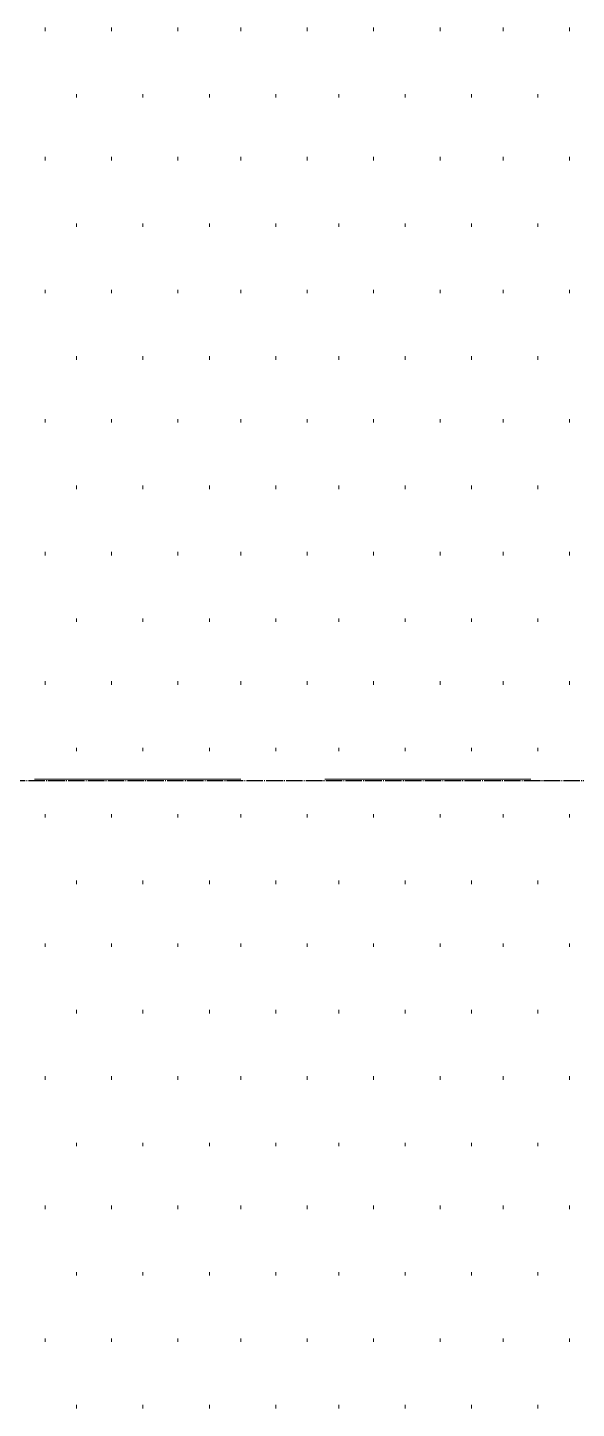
# Model space of a CAD drawing. Header units: millimetres. Extents: x -383313 to -161684, y -117025 to 99224.
# Drawn here: x -323499 to -322834, y -12342 to -10670 of the extents above; entities that cross this region are included whole.
import ezdxf

# ---------------------------------------------------------------- set-up
doc = ezdxf.new("R2010")
doc.units = ezdxf.units.MM
doc.header["$MEASUREMENT"] = 0
doc.linetypes.add('PS-GOST2.303 5', pattern=[24, 20, -1.5, 1, -1.5])
doc.layers.add('PDF_Geometry', color=7, linetype='Continuous')
doc.layers.add('PS_Оси', color=5, linetype='PS-GOST2.303 5')

# ---------------------------------------------------------------- blocks, each defined once
blk = doc.blocks.new('A$Cf5759c35')
at = {"layer": 'PDF_Geometry', "color": 8, "lineweight": 9}
for points in [[(34984.1, 7590.4), (34984.1, 7594.6)], [(35064.5, 7590.4), (35064.5, 7594.6)], [(35145, 7590.4), (35145, 7594.6)], [(35221.2, 7590.4), (35221.2, 7594.6)], [(35301.6, 7590.4), (35301.6, 7594.6)], [(35382, 7590.4), (35382, 7594.6)], [(35462.5, 7590.4), (35462.5, 7594.6)], [(35538.7, 7590.4), (35538.7, 7594.6)], [(35619.1, 7590.4), (35619.1, 7594.6)], [(35022.2, 7509.9), (35022.2, 7514.2)], [(35102.6, 7509.9), (35102.6, 7514.2)], [(35183.1, 7509.9), (35183.1, 7514.2)], [(35263.5, 7509.9), (35263.5, 7514.2)], [(35339.7, 7509.9), (35339.7, 7514.2)], [(35420.1, 7509.9), (35420.1, 7514.2)], [(35500.6, 7509.9), (35500.6, 7514.2)], [(35581, 7509.9), (35581, 7514.2)], [(34984.1, 7433.7), (34984.1, 7438)], [(35064.5, 7433.7), (35064.5, 7438)], [(35145, 7433.7), (35145, 7438)], [(35221.2, 7433.7), (35221.2, 7438)], [(35301.6, 7433.7), (35301.6, 7438)], [(35382, 7433.7), (35382, 7438)], [(35462.5, 7433.7), (35462.5, 7438)], [(35538.7, 7433.7), (35538.7, 7438)], [(35619.1, 7433.7), (35619.1, 7438)], [(35022.2, 7353.3), (35022.2, 7357.5)], [(35102.6, 7353.3), (35102.6, 7357.5)], [(35183.1, 7353.3), (35183.1, 7357.5)], [(35263.5, 7353.3), (35263.5, 7357.5)], [(35339.7, 7353.3), (35339.7, 7357.5)], [(35420.1, 7353.3), (35420.1, 7357.5)], [(35500.6, 7353.3), (35500.6, 7357.5)], [(35581, 7353.3), (35581, 7357.5)], [(34984.1, 7272.9), (34984.1, 7277.1)], [(35064.5, 7272.9), (35064.5, 7277.1)], [(35145, 7272.9), (35145, 7277.1)], [(35221.2, 7272.9), (35221.2, 7277.1)], [(35301.6, 7272.9), (35301.6, 7277.1)], [(35382, 7272.9), (35382, 7277.1)], [(35462.5, 7272.9), (35462.5, 7277.1)], [(35538.7, 7272.9), (35538.7, 7277.1)], [(35619.1, 7272.9), (35619.1, 7277.1)], [(35022.2, 7192.4), (35022.2, 7196.7)], [(35102.6, 7192.4), (35102.6, 7196.7)], [(35183.1, 7192.4), (35183.1, 7196.7)], [(35263.5, 7192.4), (35263.5, 7196.7)], [(35339.7, 7192.4), (35339.7, 7196.7)], [(35420.1, 7192.4), (35420.1, 7196.7)], [(35500.6, 7192.4), (35500.6, 7196.7)], [(35581, 7192.4), (35581, 7196.7)], [(34984.1, 7116.2), (34984.1, 7120.5)], [(35064.5, 7116.2), (35064.5, 7120.5)], [(35145, 7116.2), (35145, 7120.5)], [(35221.2, 7116.2), (35221.2, 7120.5)], [(35301.6, 7116.2), (35301.6, 7120.5)], [(35382, 7116.2), (35382, 7120.5)], [(35462.5, 7116.2), (35462.5, 7120.5)], [(35538.7, 7116.2), (35538.7, 7120.5)], [(35619.1, 7116.2), (35619.1, 7120.5)], [(35022.2, 7035.8), (35022.2, 7040)], [(35102.6, 7035.8), (35102.6, 7040)], [(35183.1, 7035.8), (35183.1, 7040)], [(35263.5, 7035.8), (35263.5, 7040)], [(35339.7, 7035.8), (35339.7, 7040)], [(35420.1, 7035.8), (35420.1, 7040)], [(35500.6, 7035.8), (35500.6, 7040)], [(35581, 7035.8), (35581, 7040)], [(34984.1, 6955.4), (34984.1, 6959.6)], [(35064.5, 6955.4), (35064.5, 6959.6)], [(35145, 6955.4), (35145, 6959.6)], [(35221.2, 6955.4), (35221.2, 6959.6)], [(35301.6, 6955.4), (35301.6, 6959.6)], [(35382, 6955.4), (35382, 6959.6)], [(35462.5, 6955.4), (35462.5, 6959.6)], [(35538.7, 6955.4), (35538.7, 6959.6)], [(35619.1, 6955.4), (35619.1, 6959.6)], [(35022.2, 6874.9), (35022.2, 6879.2)], [(35102.6, 6874.9), (35102.6, 6879.2)], [(35183.1, 6874.9), (35183.1, 6879.2)], [(35263.5, 6874.9), (35263.5, 6879.2)], [(35339.7, 6874.9), (35339.7, 6879.2)], [(35420.1, 6874.9), (35420.1, 6879.2)], [(35500.6, 6874.9), (35500.6, 6879.2)], [(35581, 6874.9), (35581, 6879.2)], [(34984.1, 6798.7), (34984.1, 6803)], [(35064.5, 6798.7), (35064.5, 6803)], [(35145, 6798.7), (35145, 6803)], [(35221.2, 6798.7), (35221.2, 6803)], [(35301.6, 6798.7), (35301.6, 6803)], [(35382, 6798.7), (35382, 6803)], [(35462.5, 6798.7), (35462.5, 6803)], [(35538.7, 6798.7), (35538.7, 6803)], [(35619.1, 6798.7), (35619.1, 6803)], [(35022.2, 6718.3), (35022.2, 6722.5)], [(35102.6, 6718.3), (35102.6, 6722.5)], [(35183.1, 6718.3), (35183.1, 6722.5)], [(35263.5, 6718.3), (35263.5, 6722.5)], [(35339.7, 6718.3), (35339.7, 6722.5)], [(35420.1, 6718.3), (35420.1, 6722.5)], [(35500.6, 6718.3), (35500.6, 6722.5)], [(35581, 6718.3), (35581, 6722.5)], [(34984.1, 6637.9), (34984.1, 6642.1)], [(35064.5, 6637.9), (35064.5, 6642.1)], [(35145, 6637.9), (35145, 6642.1)], [(35221.2, 6637.9), (35221.2, 6642.1)], [(35301.6, 6637.9), (35301.6, 6642.1)], [(35382, 6637.9), (35382, 6642.1)], [(35462.5, 6637.9), (35462.5, 6642.1)], [(35538.7, 6637.9), (35538.7, 6642.1)], [(35619.1, 6637.9), (35619.1, 6642.1)], [(35022.2, 6557.4), (35022.2, 6561.7)], [(35102.6, 6557.4), (35102.6, 6561.7)], [(35183.1, 6557.4), (35183.1, 6561.7)], [(35263.5, 6557.4), (35263.5, 6561.7)], [(35339.7, 6557.4), (35339.7, 6561.7)], [(35420.1, 6557.4), (35420.1, 6561.7)], [(35500.6, 6557.4), (35500.6, 6561.7)], [(35581, 6557.4), (35581, 6561.7)], [(34984.1, 6481.2), (34984.1, 6485.5)], [(35064.5, 6481.2), (35064.5, 6485.5)], [(35145, 6481.2), (35145, 6485.5)], [(35221.2, 6481.2), (35221.2, 6485.5)], [(35301.6, 6481.2), (35301.6, 6485.5)], [(35382, 6481.2), (35382, 6485.5)], [(35462.5, 6481.2), (35462.5, 6485.5)], [(35538.7, 6481.2), (35538.7, 6485.5)], [(35619.1, 6481.2), (35619.1, 6485.5)], [(35022.2, 6400.8), (35022.2, 6405)], [(35102.6, 6400.8), (35102.6, 6405)], [(35183.1, 6400.8), (35183.1, 6405)], [(35263.5, 6400.8), (35263.5, 6405)], [(35339.7, 6400.8), (35339.7, 6405)], [(35420.1, 6400.8), (35420.1, 6405)], [(35500.6, 6400.8), (35500.6, 6405)], [(35581, 6400.8), (35581, 6405)], [(34984.1, 6320.4), (34984.1, 6324.6)], [(35064.5, 6320.4), (35064.5, 6324.6)], [(35145, 6320.4), (35145, 6324.6)], [(35221.2, 6320.4), (35221.2, 6324.6)], [(35301.6, 6320.4), (35301.6, 6324.6)], [(35382, 6320.4), (35382, 6324.6)], [(35462.5, 6320.4), (35462.5, 6324.6)], [(35538.7, 6320.4), (35538.7, 6324.6)], [(35619.1, 6320.4), (35619.1, 6324.6)], [(35022.2, 6239.9), (35022.2, 6244.2)], [(35102.6, 6239.9), (35102.6, 6244.2)], [(35183.1, 6239.9), (35183.1, 6244.2)], [(35263.5, 6239.9), (35263.5, 6244.2)], [(35339.7, 6239.9), (35339.7, 6244.2)], [(35420.1, 6239.9), (35420.1, 6244.2)], [(35500.6, 6239.9), (35500.6, 6244.2)], [(35581, 6239.9), (35581, 6244.2)], [(34984.1, 6163.7), (34984.1, 6168)], [(35064.5, 6163.7), (35064.5, 6168)], [(35145, 6163.7), (35145, 6168)], [(35221.2, 6163.7), (35221.2, 6168)], [(35301.6, 6163.7), (35301.6, 6168)], [(35382, 6163.7), (35382, 6168)], [(35462.5, 6163.7), (35462.5, 6168)], [(35538.7, 6163.7), (35538.7, 6168)], [(35619.1, 6163.7), (35619.1, 6168)], [(35022.2, 6083.3), (35022.2, 6087.5)], [(35102.6, 6083.3), (35102.6, 6087.5)], [(35183.1, 6083.3), (35183.1, 6087.5)], [(35263.5, 6083.3), (35263.5, 6087.5)], [(35339.7, 6083.3), (35339.7, 6087.5)], [(35420.1, 6083.3), (35420.1, 6087.5)], [(35500.6, 6083.3), (35500.6, 6087.5)], [(35581, 6083.3), (35581, 6087.5)], [(34984.1, 6002.9), (34984.1, 6007.1)], [(35064.5, 6002.9), (35064.5, 6007.1)], [(35145, 6002.9), (35145, 6007.1)], [(35221.2, 6002.9), (35221.2, 6007.1)], [(35301.6, 6002.9), (35301.6, 6007.1)], [(35382, 6002.9), (35382, 6007.1)], [(35462.5, 6002.9), (35462.5, 6007.1)], [(35538.7, 6002.9), (35538.7, 6007.1)], [(35619.1, 6002.9), (35619.1, 6007.1)], [(35022.2, 5922.4), (35022.2, 5926.7)], [(35102.6, 5922.4), (35102.6, 5926.7)], [(35183.1, 5922.4), (35183.1, 5926.7)], [(35263.5, 5922.4), (35263.5, 5926.7)], [(35339.7, 5922.4), (35339.7, 5926.7)], [(35420.1, 5922.4), (35420.1, 5926.7)], [(35500.6, 5922.4), (35500.6, 5926.7)], [(35581, 5922.4), (35581, 5926.7)]]:
    blk.add_lwpolyline(points, dxfattribs=at)
at = {"layer": 'PDF_Geometry', "color": 8, "lineweight": 13}
for points in [[(34971.4, 6684.4), (35221.2, 6684.4)], [(35322.8, 6684.4), (35572.5, 6684.4)]]:
    blk.add_lwpolyline(points, dxfattribs=at)

msp = doc.modelspace()

# ---------------------------------------------------------------- linework, layer by layer
at = {"layer": 'PS_Оси'}
msp.add_lwpolyline([(-359840.70678, -11582.0977), (-355014.05882, -11582.0977), (-350514.05882, -11582.0977), (-345514.05882, -11582.0977), (-340514.05882, -11582.0977), (-335514.05882, -11582.0977), (-330514.05882, -11582.0977), (-325514.05882, -11582.0977), (-320514.05882, -11582.0977), (-316483.98892, -11582.0977)], dxfattribs=at)

# ---------------------------------------------------------------- block references
at = {"ltscale": 100}
msp.add_blockref('A$Cf5759c35', (-358461.97282, -18264.93104), dxfattribs=at)

doc.saveas('drawing.dxf')
